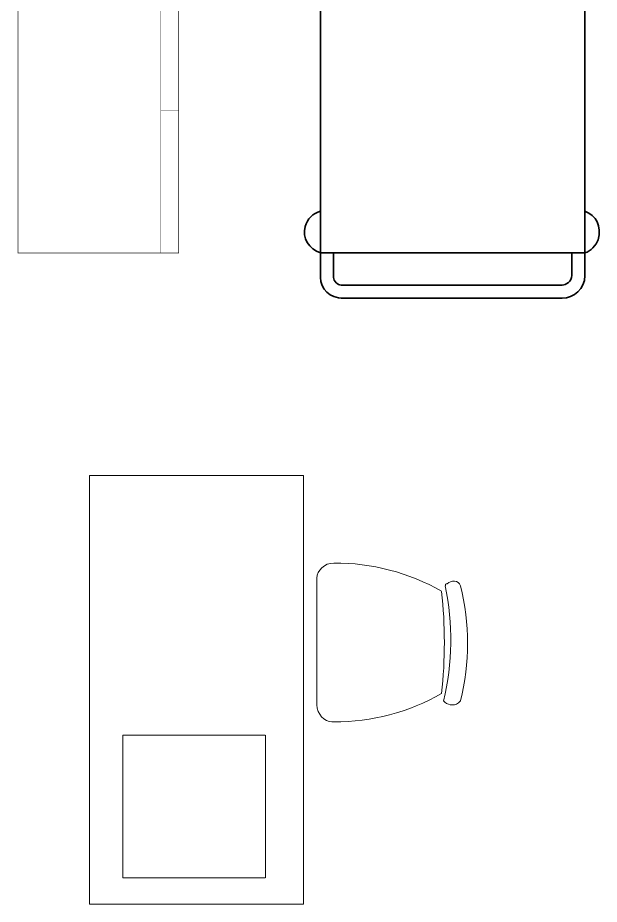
# Model space of a CAD drawing. Header units: millimetres. Extents: x -217756 to 263180, y 55413 to 130608.
# Drawn here: x 250625 to 252254, y 55506 to 57988 of the extents above; entities that cross this region are included whole.
import ezdxf

# ---------------------------------------------------------------- set-up
doc = ezdxf.new("R2010")
doc.units = ezdxf.units.MM
doc.linetypes.add('HIDDEN', pattern=[6, 4, -2])
doc.layers.add('ТХ_мебель передв', color=250, linetype='Continuous', lineweight=13)
doc.layers.add('ТХ_обор_комп принт', color=30, linetype='Continuous', lineweight=13)

# ---------------------------------------------------------------- blocks, each defined once
blk = doc.blocks.new('У049')
at = {"layer": 'ТХ_мебель передв', "lineweight": 0, "ltscale": 100, "transparency": 33554687}
for points in [[(58163.6, 41935), (58163.6, 41585.7)], [(57766.7, 41591), (57761.4, 41596.3)], [(58121.3, 41538.1), (58116, 41538.1)]]:
    blk.add_lwpolyline(points, dxfattribs=at)
for centre, radius, start, end in [((58111.2, 41385), 597.5, 89.5454, 119.8071), ((58407.9, 41757.7), 666.3, 165.9816, 194.0184), ((58526.7, 41768.7), 738.2, 168.2499, 193.5111), ((59096.4, 41760.3), 1289.9, 173.6408, 186.3592), ((58111.2, 42135.7), 597.5, 240.1934, 270.454)]:
    blk.add_arc(centre, radius, start, end, dxfattribs=at)
for points in [[(58116, 41982.6), (58142.4, 41982.6), (58163.6, 41961.4), (58163.6, 41940.3), (58163.6, 41935), (58163.6, 41935), (58163.6, 41935)], [(57761.4, 41919.1), (57766.7, 41935), (57787.9, 41935), (57798.5, 41924.4), (57803.8, 41924.4), (57803.8, 41924.4), (57803.8, 41919.1)]]:
    blk.add_open_spline(points, degree=3, knots=[0, 0, 0, 0, 1, 1, 1, 2, 2, 2, 2], dxfattribs=at)
for points in [[(57809.1, 41596.3), (57798.5, 41585.7), (57782.6, 41580.4), (57766.7, 41591)], [(58163.6, 41585.7), (58163.6, 41559.2), (58142.4, 41538.1), (58121.3, 41538.1)]]:
    blk.add_open_spline(points, degree=3, dxfattribs=at)
blk = doc.blocks.new('A$C4245d216')
at = {"layer": 'ТХ_мебель передв', "xscale": -1}
blk.add_blockref('У049', (195938.8, -40827.2), dxfattribs=at)
blk = doc.blocks.new('У051-2')
at = {"layer": 'ТХ_мебель передв', "ltscale": 100}
for points, const_width in [([(73549.5, 44725), (74349.5, 44725), (74349.5, 44275), (73549.5, 44275)], 2), ([(73549.5, 44275), (74349.5, 44275), (74349.5, 44325), (73549.5, 44325)], 1)]:
    blk.add_lwpolyline(points, close=True, dxfattribs=dict(at, const_width=const_width))
at = {"layer": 'ТХ_мебель передв', "ltscale": 100, "const_width": 1}
blk.add_lwpolyline([(73949.5, 44325), (73949.5, 44275)], dxfattribs=at)
blk = doc.blocks.new('A$Cb5b061b1')
at = {"layer": 'ТХ_мебель передв', "xscale": -1, "rotation": 90}
blk.add_blockref('У051-2', (181663.2, 76372.8), dxfattribs=at)
blk = doc.blocks.new('стол с тумбой 1200х600')
blk.add_lwpolyline([(-19012.2, 19801.1), (-19012.2, 21001.1), (-19612.2, 21001.1), (-19612.2, 19801.1)], close=True)
at = {"linetype": 'HIDDEN', "ltscale": 0.1}
blk.add_lwpolyline([(-19505.4, 19874.7), (-19105.4, 19874.7), (-19105.4, 20274.7), (-19505.4, 20274.7)], close=True, dxfattribs=at)
blk = doc.blocks.new('У063-2')
at = {"layer": 'ТХ_обор_комп принт', "lineweight": 35}
blk.add_lwpolyline([(68857.7, 41841.1), (68857.7, 41100.3), (67958.2, 41100.3), (67958.2, 41841.1)], close=True, dxfattribs=at)
for points in [[(68857.7, 41100.3), (68857.7, 41841.1)], [(68921.2, 41841.1), (68857.7, 41841.1)], [(68921.2, 41804.1), (68857.7, 41804.1)], [(68947.7, 41777.6), (68947.7, 41158.5)], [(68984.7, 41777.6), (68984.7, 41158.5)], [(68921.2, 41137.3), (68857.7, 41137.3)], [(68921.2, 41100.3), (68857.7, 41100.3)]]:
    blk.add_lwpolyline(points, dxfattribs=at)
for points, knots in [([(67958.2, 41761.8), (67926.4, 41772.3), (67910.5, 41804.1), (67921.1, 41841.1), (67931.7, 41872.9), (67963.4, 41888.8), (67995.2, 41878.2), (68016.4, 41872.9), (68032.2, 41857), (68037.5, 41841.1)], [0, 0, 0, 0, 1, 1, 1, 2, 2, 2, 3, 3, 3, 3]), ([(68741.3, 41841.1), (68751.9, 41872.9), (68783.7, 41888.8), (68820.7, 41878.2), (68836.6, 41872.9), (68852.4, 41857), (68857.7, 41841.1)], [0, 0, 0, 0, 1, 1, 1, 2, 2, 2, 2]), ([(68037.5, 41100.3), (68026.9, 41068.5), (67989.9, 41047.4), (67958.2, 41058), (67926.4, 41068.5), (67910.5, 41105.6), (67921.1, 41137.3), (67926.4, 41153.2), (67942.3, 41169.1), (67958.2, 41174.4)], [0, 0, 0, 0, 1, 1, 1, 2, 2, 2, 3, 3, 3, 3]), ([(68984.7, 41163.8), (68984.7, 41126.8), (68958.3, 41100.3), (68926.5, 41100.3), (68926.5, 41100.3), (68926.5, 41100.3), (68921.2, 41100.3)], [0, 0, 0, 0, 1, 1, 1, 2, 2, 2, 2]), ([(68947.7, 41158.5), (68947.7, 41147.9), (68937.1, 41137.3), (68926.5, 41137.3), (68926.5, 41137.3), (68926.5, 41137.3), (68921.2, 41137.3)], [0, 0, 0, 0, 1, 1, 1, 2, 2, 2, 2]), ([(68857.7, 41100.3), (68847.2, 41068.5), (68815.4, 41047.4), (68783.7, 41058), (68762.5, 41063.3), (68746.6, 41079.1), (68741.3, 41100.3)], [0, 0, 0, 0, 1, 1, 1, 2, 2, 2, 2])]:
    blk.add_open_spline(points, degree=3, knots=knots, dxfattribs=at)
for points in [[(68921.2, 41841.1), (68958.3, 41841.1), (68984.7, 41809.4), (68984.7, 41777.6)], [(68921.2, 41804.1), (68937.1, 41804.1), (68947.7, 41788.2), (68947.7, 41777.6)]]:
    blk.add_open_spline(points, degree=3, dxfattribs=at)

msp = doc.modelspace()

# ---------------------------------------------------------------- block references
for name in ['A$Cb5b061b1', 'A$C4245d216']:
    msp.add_blockref(name, (113687.5, 55305.7))
at = {"layer": 'ТХ_мебель передв', "xscale": -1}
msp.add_blockref('стол с тумбой 1200х600', (231813.4, 35704.6), dxfattribs=at)
msp.add_blockref('стол с тумбой 1200х600', (231813.4, 35704.6), dxfattribs=at)
at = {"layer": 'ТХ_обор_комп принт', "rotation": 269.9999999999999}
msp.add_blockref('У063-2', (210372.3, 126187), dxfattribs=at)

doc.saveas('drawing.dxf')
